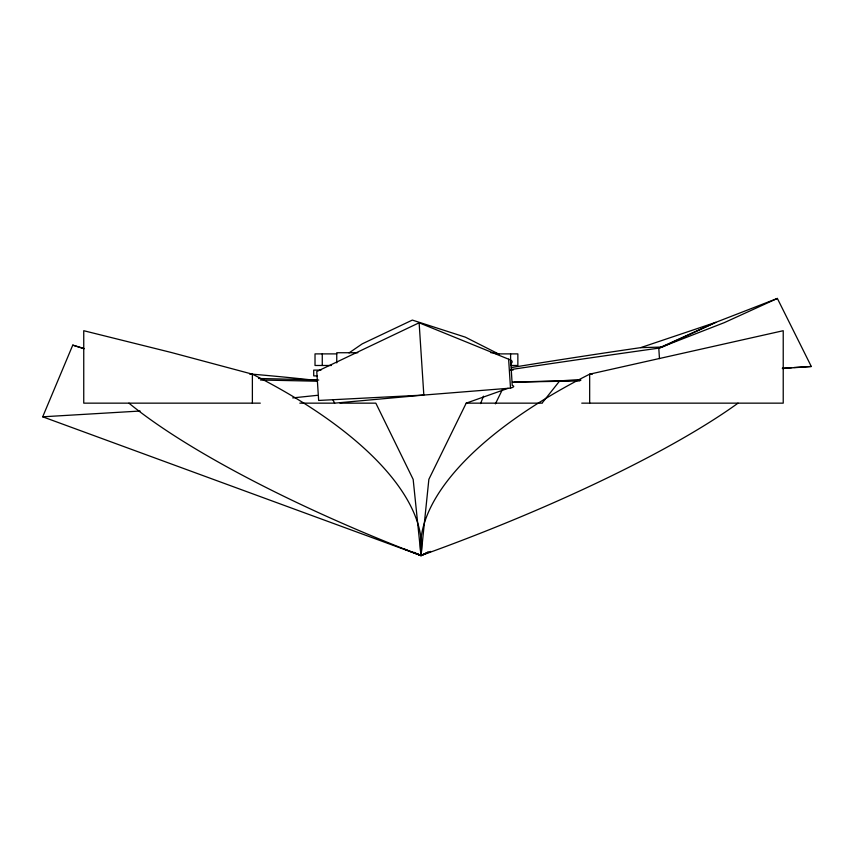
<?xml version="1.0" encoding="UTF-8"?>
<svg xmlns="http://www.w3.org/2000/svg" width="854" height="854" viewBox="0 0 854 854"><rect width="100%" height="100%" fill="white"/><g stroke="black" fill="none" stroke-linecap="round" stroke-linejoin="round"><path stroke-width="1.28" d="M84.204 348.592L72.761 345.133L42.7 416.805L421.022 555.559L428.868 479.318L466.209 403.152L508.098 388.314M480.578 403.59L483.481 396.181M495.395 403.867L502.419 389.531M542.45 402.629L559.797 380.777L579.749 380.062M349.051 352.905L362.235 343.852L412.333 320.09L465.323 337.149L498.939 354.154M419.122 322.78L316.77 371.533L318.649 400.451L423.83 395.06L510.511 388.122A260.139 9.832 -3.1 0 0 512.24 385.453L510.895 363.665A260.854 17.806 -5.1 0 0 508.621 359.203L419.122 322.78L423.83 395.06L334.672 403.152L299.829 403.152M782.424 368.554L811.3 366.483L777.364 298.441L724.213 322.673L658.786 348.133A260.854 3.843 -8.1 0 0 510.927 369.558M659.469 358.648L658.786 348.133L715.769 322.353L777.364 298.441M640.649 347.642L715.769 322.353L662.341 347.055L640.649 347.642A247.564 7.665 -8.5 0 0 511.407 367.562M658.786 348.133L661.156 347.418M140.088 411.03L42.7 416.805M782.392 368.159L791.594 367.626M794.22 367.476L811.3 366.483M580.955 380.094L512.432 382.208M513.82 382.133L579.802 380.916M357.826 352.734L336.754 352.734L336.754 362.907M490.847 352.734L496.121 352.734L496.121 353.887L517.855 353.887L517.855 365.48L510.607 365.48L510.607 353.887M336.754 353.887L315.019 353.887L315.019 365.48L331.48 365.48M320.976 370.113L313.717 370.113L313.717 375.909L317.176 375.909M510.564 370.113L513.094 370.113M249.742 374.169L252.378 374.169A338.526 25.097 2.5 0 1 316.428 380.478M592.324 374.169L589.666 374.169A382.966 156.453 -15.2 0 0 421.022 555.559A370.124 75.024 21.5 0 1 403.814 548.855M260.289 403.152L83.745 403.152L83.745 330.712L171.131 352.446L252.378 374.169A382.966 156.453 15.2 0 1 421.022 555.559A402.298 86.361 -24 0 0 430.726 551.417M339.977 403.152L375.835 403.152L413.165 479.382L421.022 555.559A402.298 66.858 -25.3 0 0 428.206 552.271M466.209 403.152L542.215 403.152M581.755 403.152L783.225 403.152L783.225 330.712L589.666 374.169L589.666 403.152M72.761 345.133L84.002 348.699M332.836 399.725L334.672 403.152M420.734 551.577L421.022 555.559A390.086 72.803 -20.5 0 0 738.037 403.152M508.621 359.203L510.511 388.122M421.001 552.901L421.022 555.559A382.966 89.019 25.1 0 1 417.414 553.926M322.268 353.887L322.268 365.48M252.378 374.169L252.378 403.152M317.314 395.327A241.223 4.836 -5.6 0 1 292.719 397.9M258.559 378.493A241.96 7.398 1 0 1 318.766 380.041M260.513 380.019A241.96 3.331 1 0 1 316.407 381.215M428.035 551.994A410.603 65.993 -27.6 0 1 421.022 555.559A370.124 76.348 21.4 0 1 128.933 403.152M421.022 555.559A382.966 88.218 25.2 0 1 413.806 552.26"/></g></svg>
